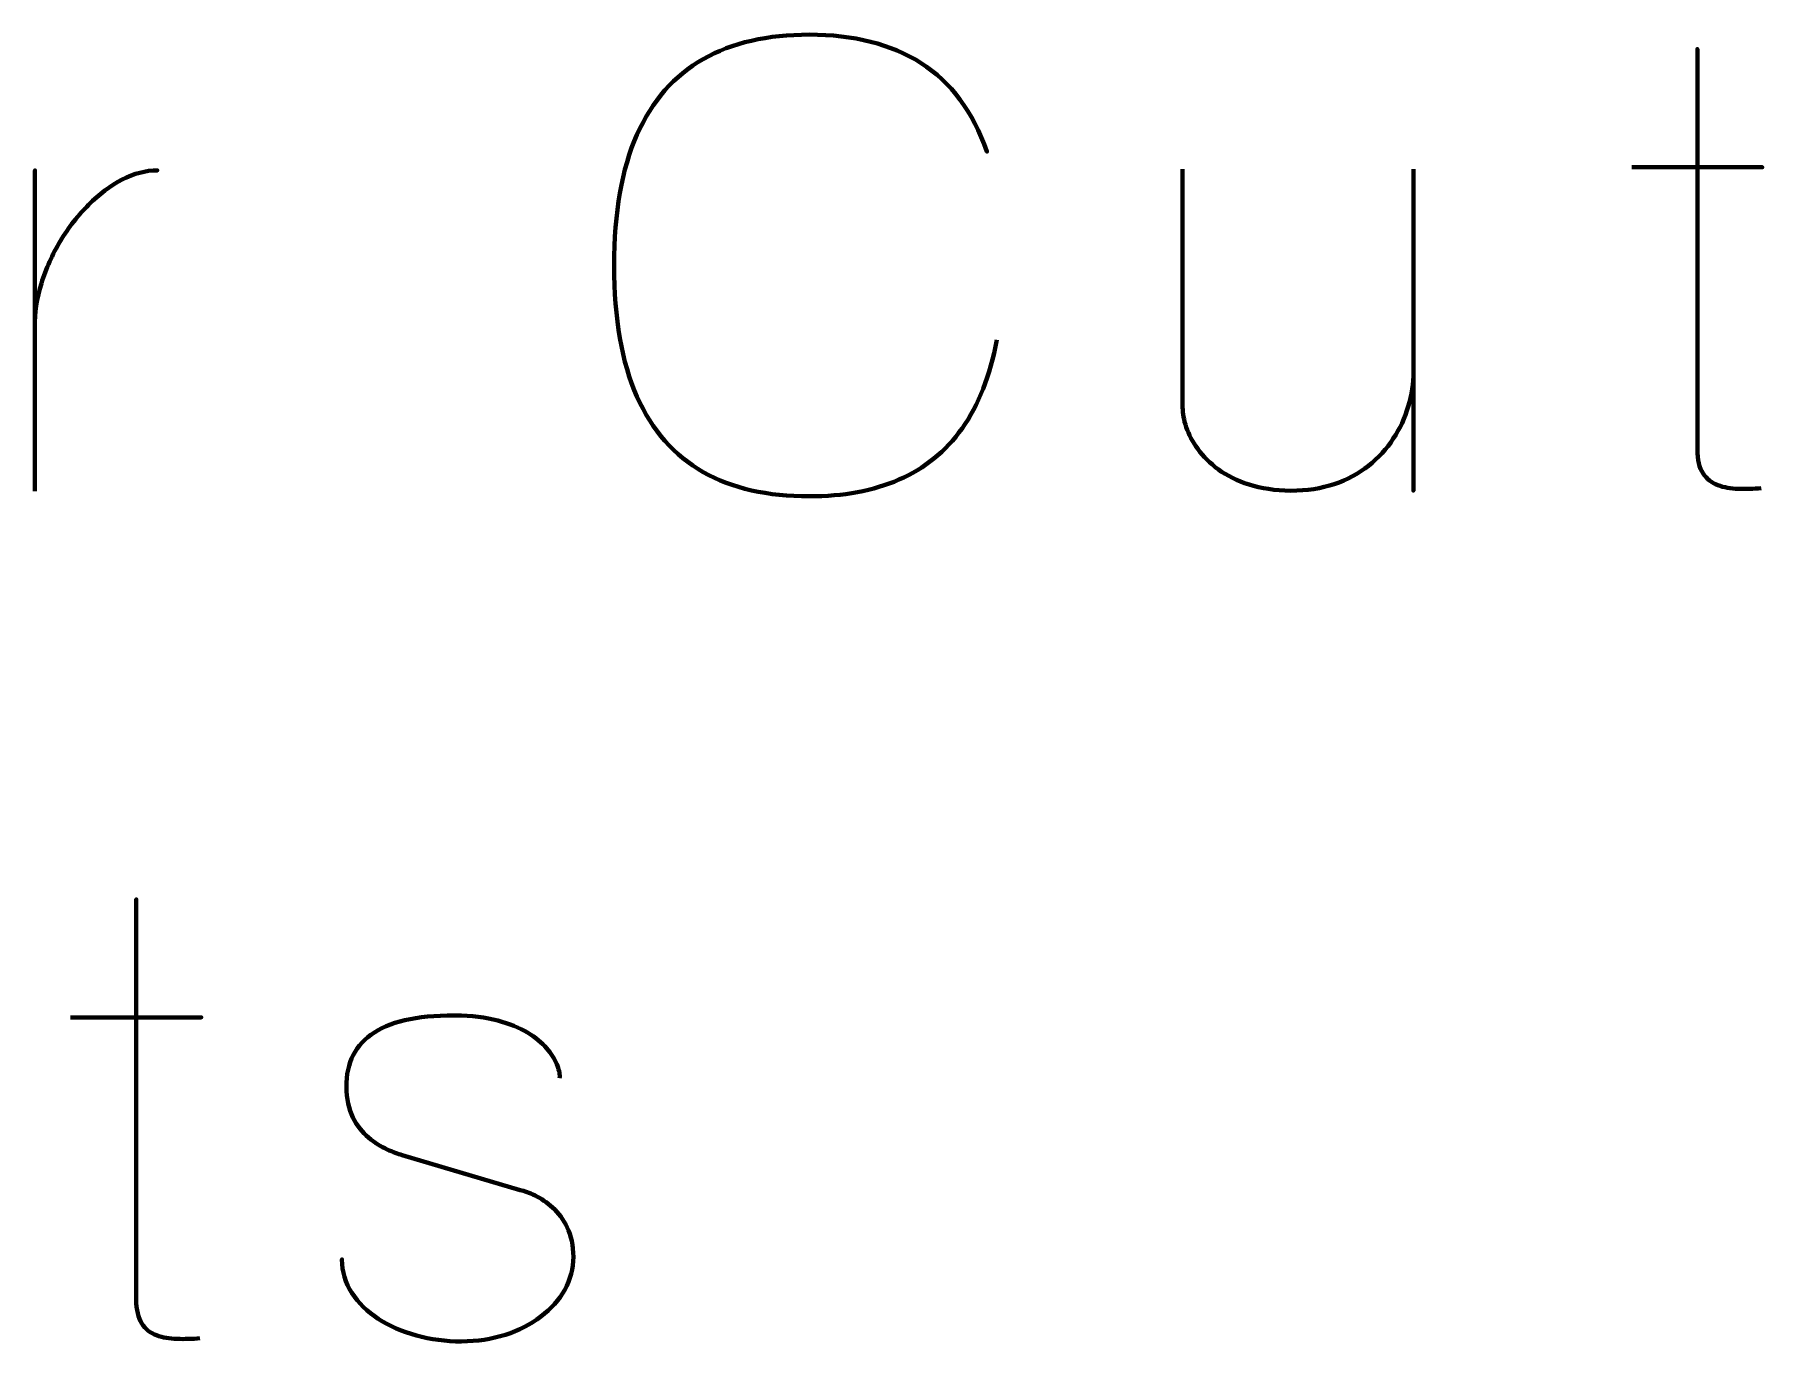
# Model space of a CAD drawing. Header units: centimetres. Extents: x -211 to 242, y -245 to 228.
# Drawn here: x 151.71 to 200, y 191.79 to 228.31 of the extents above; entities that cross this region are included whole.
import ezdxf

# ---------------------------------------------------------------- set-up
doc = ezdxf.new("R2010")
doc.units = ezdxf.units.CM
doc.header["$MEASUREMENT"] = 0
doc.layers.add('Layer 1', color=7, linetype='Continuous')

msp = doc.modelspace()

# ---------------------------------------------------------------- linework, layer by layer
at = {"layer": 'Layer 1', "color": 30, "lineweight": 211}
for points, knots in [([(178.60508, 219.77816), (178.41864, 218.77891), (178.09235, 217.95447), (177.63497, 217.30773), (177.63497, 217.30773), (177.17468, 216.6639), (176.58621, 216.18613), (175.86955, 215.87441), (175.86955, 215.87441), (175.15581, 215.5627), (174.31679, 215.40538), (173.36125, 215.40829), (173.36125, 215.40829), (172.19887, 215.40538), (171.21128, 215.6297), (170.4014, 216.08708), (170.4014, 216.08708), (169.59151, 216.54155), (168.97391, 217.24364), (168.54857, 218.19627), (168.54857, 218.19627), (168.12324, 219.1489), (167.91057, 220.36954), (167.90766, 221.85821), (167.90766, 221.85821), (167.91057, 223.34105), (168.12324, 224.55879), (168.54857, 225.51142), (168.54857, 225.51142), (168.97391, 226.46405), (169.59151, 227.16905), (170.4014, 227.62643), (170.4014, 227.62643), (171.21128, 228.08381), (172.19887, 228.31104), (173.36125, 228.30813), (173.36125, 228.30813), (174.6052, 228.31104), (175.64814, 228.04594), (176.48716, 227.51281), (176.48716, 227.51281), (177.32326, 226.97969), (177.93795, 226.15524), (178.32541, 225.03947), (178.32541, 225.03947), (177.93795, 226.15524), (177.32326, 226.97969), (176.48716, 227.51281), (176.48716, 227.51281), (175.64814, 228.04594), (174.6052, 228.31104), (173.36125, 228.30813), (173.36125, 228.30813), (172.19887, 228.31104), (171.21128, 228.08381), (170.4014, 227.62643), (170.4014, 227.62643), (169.59151, 227.16905), (168.97391, 226.46405), (168.54857, 225.51142), (168.54857, 225.51142), (168.12324, 224.55879), (167.91057, 223.34105), (167.90766, 221.85821), (167.90766, 221.85821), (167.91057, 220.36954), (168.12324, 219.1489), (168.54857, 218.19627), (168.54857, 218.19627), (168.97391, 217.24364), (169.59151, 216.54155), (170.4014, 216.08708), (170.4014, 216.08708), (171.21128, 215.6297), (172.19887, 215.40538), (173.36125, 215.40829), (173.36125, 215.40829), (174.31679, 215.40538), (175.15581, 215.5627), (175.86955, 215.87441), (175.86955, 215.87441), (176.58621, 216.18613), (177.17468, 216.6639), (177.63497, 217.30773), (177.63497, 217.30773), (178.09235, 217.95447), (178.41864, 218.77891), (178.60508, 219.77816)], [0, 0, 0, 0, 0.04545455, 0.04545455, 0.04545455, 0.04545455, 0.09090909, 0.09090909, 0.09090909, 0.09090909, 0.13636364, 0.13636364, 0.13636364, 0.13636364, 0.18181818, 0.18181818, 0.18181818, 0.18181818, 0.22727273, 0.22727273, 0.22727273, 0.22727273, 0.27272727, 0.27272727, 0.27272727, 0.27272727, 0.31818182, 0.31818182, 0.31818182, 0.31818182, 0.36363636, 0.36363636, 0.36363636, 0.36363636, 0.40909091, 0.40909091, 0.40909091, 0.40909091, 0.45454545, 0.45454545, 0.45454545, 0.45454545, 0.5, 0.5, 0.5, 0.5, 0.54545455, 0.54545455, 0.54545455, 0.54545455, 0.59090909, 0.59090909, 0.59090909, 0.59090909, 0.63636364, 0.63636364, 0.63636364, 0.63636364, 0.68181818, 0.68181818, 0.68181818, 0.68181818, 0.72727273, 0.72727273, 0.72727273, 0.72727273, 0.77272727, 0.77272727, 0.77272727, 0.77272727, 0.81818182, 0.81818182, 0.81818182, 0.81818182, 0.86363636, 0.86363636, 0.86363636, 0.86363636, 0.90909091, 0.90909091, 0.90909091, 0.90909091, 0.95454545, 0.95454545, 0.95454545, 0.95454545, 1, 1, 1, 1]), ([(199.96498, 215.63553), (199.7494, 215.61805), (199.53382, 215.61222), (199.32406, 215.61805), (199.32406, 215.61805), (199.11431, 215.62387), (198.92495, 215.65592), (198.75307, 215.72001), (198.75307, 215.72001), (198.58119, 215.78119), (198.44426, 215.89189), (198.33939, 216.04921), (198.33939, 216.04921), (198.23742, 216.20652), (198.18499, 216.43084), (198.18207, 216.71925), (198.18207, 216.71925), (198.18207, 216.85618), (198.18207, 217.08923), (198.18207, 217.41552), (198.18207, 217.41552), (198.18207, 217.74471), (198.18207, 218.14092), (198.18207, 218.60995), (198.18207, 218.60995), (198.18207, 219.07898), (198.18207, 219.59171), (198.18207, 220.14814), (198.18207, 220.14814), (198.18207, 220.70457), (198.18207, 221.27848), (198.18207, 221.87278), (198.18207, 221.87278), (198.18207, 222.46708), (198.18207, 223.05264), (198.18207, 223.63238), (198.18207, 223.63238), (198.18207, 224.21211), (198.18207, 224.75689), (198.18207, 225.26962), (198.18207, 225.26962), (198.18207, 225.78235), (198.18207, 226.23681), (198.18207, 226.6301), (198.18207, 226.6301), (198.18207, 227.0263), (198.18207, 227.33511), (198.18207, 227.56234), (198.18207, 227.56234), (198.18207, 227.78666), (198.18207, 227.90319), (198.18207, 227.9061), (198.18207, 227.9061), (198.18207, 227.90319), (198.18207, 227.78666), (198.18207, 227.56234), (198.18207, 227.56234), (198.18207, 227.33511), (198.18207, 227.0263), (198.18207, 226.6301), (198.18207, 226.6301), (198.18207, 226.23681), (198.18207, 225.78235), (198.18207, 225.26962), (198.18207, 225.26962), (198.18207, 224.75689), (198.18207, 224.21211), (198.18207, 223.63238), (198.18207, 223.63238), (198.18207, 223.05264), (198.18207, 222.46708), (198.18207, 221.87278), (198.18207, 221.87278), (198.18207, 221.27848), (198.18207, 220.70457), (198.18207, 220.14814), (198.18207, 220.14814), (198.18207, 219.59171), (198.18207, 219.07898), (198.18207, 218.60995), (198.18207, 218.60995), (198.18207, 218.14092), (198.18207, 217.74471), (198.18207, 217.41552), (198.18207, 217.41552), (198.18207, 217.08923), (198.18207, 216.85618), (198.18207, 216.71925), (198.18207, 216.71925), (198.18499, 216.43084), (198.23742, 216.20652), (198.33939, 216.04921), (198.33939, 216.04921), (198.44426, 215.89189), (198.58119, 215.78119), (198.75307, 215.72001), (198.75307, 215.72001), (198.92495, 215.65592), (199.11431, 215.62387), (199.32406, 215.61805), (199.32406, 215.61805), (199.53382, 215.61222), (199.7494, 215.61805), (199.96498, 215.63553)], [0, 0, 0, 0, 0.03846154, 0.03846154, 0.03846154, 0.03846154, 0.07692308, 0.07692308, 0.07692308, 0.07692308, 0.11538462, 0.11538462, 0.11538462, 0.11538462, 0.15384615, 0.15384615, 0.15384615, 0.15384615, 0.19230769, 0.19230769, 0.19230769, 0.19230769, 0.23076923, 0.23076923, 0.23076923, 0.23076923, 0.26923077, 0.26923077, 0.26923077, 0.26923077, 0.30769231, 0.30769231, 0.30769231, 0.30769231, 0.34615385, 0.34615385, 0.34615385, 0.34615385, 0.38461538, 0.38461538, 0.38461538, 0.38461538, 0.42307692, 0.42307692, 0.42307692, 0.42307692, 0.46153846, 0.46153846, 0.46153846, 0.46153846, 0.5, 0.5, 0.5, 0.5, 0.53846154, 0.53846154, 0.53846154, 0.53846154, 0.57692308, 0.57692308, 0.57692308, 0.57692308, 0.61538462, 0.61538462, 0.61538462, 0.61538462, 0.65384615, 0.65384615, 0.65384615, 0.65384615, 0.69230769, 0.69230769, 0.69230769, 0.69230769, 0.73076923, 0.73076923, 0.73076923, 0.73076923, 0.76923077, 0.76923077, 0.76923077, 0.76923077, 0.80769231, 0.80769231, 0.80769231, 0.80769231, 0.84615385, 0.84615385, 0.84615385, 0.84615385, 0.88461538, 0.88461538, 0.88461538, 0.88461538, 0.92307692, 0.92307692, 0.92307692, 0.92307692, 0.96153846, 0.96153846, 0.96153846, 0.96153846, 1, 1, 1, 1]), ([(183.79648, 224.55005), (183.79648, 224.54713), (183.79648, 224.46265), (183.79648, 224.29659), (183.79648, 224.29659), (183.79648, 224.13054), (183.79648, 223.90622), (183.79648, 223.62364), (183.79648, 223.62364), (183.79648, 223.33814), (183.79648, 223.01477), (183.79648, 222.65353), (183.79648, 222.65353), (183.79648, 222.2952), (183.79648, 221.91648), (183.79648, 221.52319), (183.79648, 221.52319), (183.79648, 221.12699), (183.79648, 220.73661), (183.79648, 220.35207), (183.79648, 220.35207), (183.79648, 219.9646), (183.79648, 219.60336), (183.79648, 219.27125), (183.79648, 219.27125), (183.79648, 218.93623), (183.79648, 218.64782), (183.79648, 218.40602), (183.79648, 218.40602), (183.79648, 218.16713), (183.79648, 217.99525), (183.79648, 217.89038), (183.79648, 217.89038), (183.79648, 217.72723), (183.82853, 217.5437), (183.89845, 217.34269), (183.89845, 217.34269), (183.96545, 217.13876), (184.07324, 216.93483), (184.22182, 216.73091), (184.22182, 216.73091), (184.37039, 216.52407), (184.55975, 216.33471), (184.79572, 216.15991), (184.79572, 216.15991), (185.03461, 215.98512), (185.32011, 215.84528), (185.65222, 215.73749), (185.65222, 215.73749), (185.98724, 215.6297), (186.37761, 215.57144), (186.82043, 215.56561), (186.82043, 215.56561), (187.26907, 215.56561), (187.67401, 215.62679), (188.03525, 215.74914), (188.03525, 215.74914), (188.3994, 215.87441), (188.71695, 216.04629), (188.99371, 216.26479), (188.99371, 216.26479), (189.26755, 216.48328), (189.4977, 216.73382), (189.68414, 217.01932), (189.68414, 217.01932), (189.87059, 217.3019), (190.01043, 217.60197), (190.10365, 217.92242), (190.10365, 217.92242), (190.19979, 218.23997), (190.2464, 218.56334), (190.2464, 218.8867), (190.2464, 218.8867), (190.2464, 218.56334), (190.19979, 218.23997), (190.10365, 217.92242), (190.10365, 217.92242), (190.01043, 217.60197), (189.87059, 217.3019), (189.68414, 217.01932), (189.68414, 217.01932), (189.4977, 216.73382), (189.26755, 216.48328), (188.99371, 216.26479), (188.99371, 216.26479), (188.71695, 216.04629), (188.3994, 215.87441), (188.03525, 215.74914), (188.03525, 215.74914), (187.67401, 215.62679), (187.26907, 215.56561), (186.82043, 215.56561), (186.82043, 215.56561), (186.37761, 215.57144), (185.98724, 215.6297), (185.65222, 215.73749), (185.65222, 215.73749), (185.32011, 215.84528), (185.03461, 215.98512), (184.79572, 216.15991), (184.79572, 216.15991), (184.55975, 216.33471), (184.37039, 216.52407), (184.22182, 216.73091), (184.22182, 216.73091), (184.07324, 216.93483), (183.96545, 217.13876), (183.89845, 217.34269), (183.89845, 217.34269), (183.82853, 217.5437), (183.79648, 217.72723), (183.79648, 217.89038), (183.79648, 217.89038), (183.79648, 217.99525), (183.79648, 218.16713), (183.79648, 218.40602), (183.79648, 218.40602), (183.79648, 218.64782), (183.79648, 218.93623), (183.79648, 219.27125), (183.79648, 219.27125), (183.79648, 219.60336), (183.79648, 219.9646), (183.79648, 220.35207), (183.79648, 220.35207), (183.79648, 220.73661), (183.79648, 221.12699), (183.79648, 221.52319), (183.79648, 221.52319), (183.79648, 221.91648), (183.79648, 222.2952), (183.79648, 222.65353), (183.79648, 222.65353), (183.79648, 223.01477), (183.79648, 223.33814), (183.79648, 223.62364), (183.79648, 223.62364), (183.79648, 223.90622), (183.79648, 224.13054), (183.79648, 224.29659), (183.79648, 224.29659), (183.79648, 224.46265), (183.79648, 224.54713), (183.79648, 224.55005)], [0, 0, 0, 0, 0.02777778, 0.02777778, 0.02777778, 0.02777778, 0.05555556, 0.05555556, 0.05555556, 0.05555556, 0.08333333, 0.08333333, 0.08333333, 0.08333333, 0.11111111, 0.11111111, 0.11111111, 0.11111111, 0.13888889, 0.13888889, 0.13888889, 0.13888889, 0.16666667, 0.16666667, 0.16666667, 0.16666667, 0.19444444, 0.19444444, 0.19444444, 0.19444444, 0.22222222, 0.22222222, 0.22222222, 0.22222222, 0.25, 0.25, 0.25, 0.25, 0.27777778, 0.27777778, 0.27777778, 0.27777778, 0.30555556, 0.30555556, 0.30555556, 0.30555556, 0.33333333, 0.33333333, 0.33333333, 0.33333333, 0.36111111, 0.36111111, 0.36111111, 0.36111111, 0.38888889, 0.38888889, 0.38888889, 0.38888889, 0.41666667, 0.41666667, 0.41666667, 0.41666667, 0.44444444, 0.44444444, 0.44444444, 0.44444444, 0.47222222, 0.47222222, 0.47222222, 0.47222222, 0.5, 0.5, 0.5, 0.5, 0.52777778, 0.52777778, 0.52777778, 0.52777778, 0.55555556, 0.55555556, 0.55555556, 0.55555556, 0.58333333, 0.58333333, 0.58333333, 0.58333333, 0.61111111, 0.61111111, 0.61111111, 0.61111111, 0.63888889, 0.63888889, 0.63888889, 0.63888889, 0.66666667, 0.66666667, 0.66666667, 0.66666667, 0.69444444, 0.69444444, 0.69444444, 0.69444444, 0.72222222, 0.72222222, 0.72222222, 0.72222222, 0.75, 0.75, 0.75, 0.75, 0.77777778, 0.77777778, 0.77777778, 0.77777778, 0.80555556, 0.80555556, 0.80555556, 0.80555556, 0.83333333, 0.83333333, 0.83333333, 0.83333333, 0.86111111, 0.86111111, 0.86111111, 0.86111111, 0.88888889, 0.88888889, 0.88888889, 0.88888889, 0.91666667, 0.91666667, 0.91666667, 0.91666667, 0.94444444, 0.94444444, 0.94444444, 0.94444444, 0.97222222, 0.97222222, 0.97222222, 0.97222222, 1, 1, 1, 1]), ([(190.2464, 224.55005), (190.2464, 224.55005), (190.2464, 215.56561), (190.2464, 215.56561), (190.2464, 215.56561), (190.2464, 215.56561), (190.2464, 224.55005), (190.2464, 224.55005)], [0, 0, 0, 0, 0.5, 0.5, 0.5, 0.5, 1, 1, 1, 1]), ([(196.34673, 224.60248), (196.34673, 224.60248), (199.99994, 224.60248), (199.99994, 224.60248), (199.99994, 224.60248), (199.99994, 224.60248), (196.34673, 224.60248), (196.34673, 224.60248)], [0, 0, 0, 0, 0.5, 0.5, 0.5, 0.5, 1, 1, 1, 1]), ([(151.7217, 220.12775), (151.71296, 220.53269), (151.77414, 220.94345), (151.90232, 221.35713), (151.90232, 221.35713), (152.0305, 221.77081), (152.20821, 222.16701), (152.43544, 222.54574), (152.43544, 222.54574), (152.66559, 222.92446), (152.92778, 223.25948), (153.22493, 223.55663), (153.22493, 223.55663), (153.51917, 223.85378), (153.8338, 224.08684), (154.163, 224.25872), (154.163, 224.25872), (154.49219, 224.4306), (154.81848, 224.51509), (155.14767, 224.51509), (155.14767, 224.51509), (154.81848, 224.51509), (154.49219, 224.4306), (154.163, 224.25872), (154.163, 224.25872), (153.8338, 224.08684), (153.51917, 223.85378), (153.22493, 223.55663), (153.22493, 223.55663), (152.92778, 223.25948), (152.66559, 222.92446), (152.43544, 222.54574), (152.43544, 222.54574), (152.20821, 222.16701), (152.0305, 221.77081), (151.90232, 221.35713), (151.90232, 221.35713), (151.77414, 220.94345), (151.71296, 220.53269), (151.7217, 220.12775)], [0, 0, 0, 0, 0.1, 0.1, 0.1, 0.1, 0.2, 0.2, 0.2, 0.2, 0.3, 0.3, 0.3, 0.3, 0.4, 0.4, 0.4, 0.4, 0.5, 0.5, 0.5, 0.5, 0.6, 0.6, 0.6, 0.6, 0.7, 0.7, 0.7, 0.7, 0.8, 0.8, 0.8, 0.8, 0.9, 0.9, 0.9, 0.9, 1, 1, 1, 1]), ([(151.7217, 215.54813), (151.7217, 215.54813), (151.7217, 224.51509), (151.7217, 224.51509), (151.7217, 224.51509), (151.7217, 224.51509), (151.7217, 215.54813), (151.7217, 215.54813)], [0, 0, 0, 0, 0.5, 0.5, 0.5, 0.5, 1, 1, 1, 1]), ([(156.33628, 191.88096), (156.1207, 191.86348), (155.90512, 191.85765), (155.69536, 191.86348), (155.69536, 191.86348), (155.48561, 191.8693), (155.29625, 191.90135), (155.12437, 191.96544), (155.12437, 191.96544), (154.95249, 192.02662), (154.81556, 192.13732), (154.71069, 192.29464), (154.71069, 192.29464), (154.60872, 192.45195), (154.55629, 192.67627), (154.55337, 192.96468), (154.55337, 192.96468), (154.55337, 193.10161), (154.55337, 193.33466), (154.55337, 193.66095), (154.55337, 193.66095), (154.55337, 193.99014), (154.55337, 194.38635), (154.55337, 194.85538), (154.55337, 194.85538), (154.55337, 195.32441), (154.55337, 195.83714), (154.55337, 196.39357), (154.55337, 196.39357), (154.55337, 196.95), (154.55337, 197.52391), (154.55337, 198.11821), (154.55337, 198.11821), (154.55337, 198.71251), (154.55337, 199.29807), (154.55337, 199.87781), (154.55337, 199.87781), (154.55337, 200.45754), (154.55337, 201.00232), (154.55337, 201.51505), (154.55337, 201.51505), (154.55337, 202.02778), (154.55337, 202.48224), (154.55337, 202.87553), (154.55337, 202.87553), (154.55337, 203.27173), (154.55337, 203.58054), (154.55337, 203.80777), (154.55337, 203.80777), (154.55337, 204.03209), (154.55337, 204.14862), (154.55337, 204.15153), (154.55337, 204.15153), (154.55337, 204.14862), (154.55337, 204.03209), (154.55337, 203.80777), (154.55337, 203.80777), (154.55337, 203.58054), (154.55337, 203.27173), (154.55337, 202.87553), (154.55337, 202.87553), (154.55337, 202.48224), (154.55337, 202.02778), (154.55337, 201.51505), (154.55337, 201.51505), (154.55337, 201.00232), (154.55337, 200.45754), (154.55337, 199.87781), (154.55337, 199.87781), (154.55337, 199.29807), (154.55337, 198.71251), (154.55337, 198.11821), (154.55337, 198.11821), (154.55337, 197.52391), (154.55337, 196.95), (154.55337, 196.39357), (154.55337, 196.39357), (154.55337, 195.83714), (154.55337, 195.32441), (154.55337, 194.85538), (154.55337, 194.85538), (154.55337, 194.38635), (154.55337, 193.99014), (154.55337, 193.66095), (154.55337, 193.66095), (154.55337, 193.33466), (154.55337, 193.10161), (154.55337, 192.96468), (154.55337, 192.96468), (154.55629, 192.67627), (154.60872, 192.45195), (154.71069, 192.29464), (154.71069, 192.29464), (154.81556, 192.13732), (154.95249, 192.02662), (155.12437, 191.96544), (155.12437, 191.96544), (155.29625, 191.90135), (155.48561, 191.8693), (155.69536, 191.86348), (155.69536, 191.86348), (155.90512, 191.85765), (156.1207, 191.86348), (156.33628, 191.88096)], [0, 0, 0, 0, 0.03846154, 0.03846154, 0.03846154, 0.03846154, 0.07692308, 0.07692308, 0.07692308, 0.07692308, 0.11538462, 0.11538462, 0.11538462, 0.11538462, 0.15384615, 0.15384615, 0.15384615, 0.15384615, 0.19230769, 0.19230769, 0.19230769, 0.19230769, 0.23076923, 0.23076923, 0.23076923, 0.23076923, 0.26923077, 0.26923077, 0.26923077, 0.26923077, 0.30769231, 0.30769231, 0.30769231, 0.30769231, 0.34615385, 0.34615385, 0.34615385, 0.34615385, 0.38461538, 0.38461538, 0.38461538, 0.38461538, 0.42307692, 0.42307692, 0.42307692, 0.42307692, 0.46153846, 0.46153846, 0.46153846, 0.46153846, 0.5, 0.5, 0.5, 0.5, 0.53846154, 0.53846154, 0.53846154, 0.53846154, 0.57692308, 0.57692308, 0.57692308, 0.57692308, 0.61538462, 0.61538462, 0.61538462, 0.61538462, 0.65384615, 0.65384615, 0.65384615, 0.65384615, 0.69230769, 0.69230769, 0.69230769, 0.69230769, 0.73076923, 0.73076923, 0.73076923, 0.73076923, 0.76923077, 0.76923077, 0.76923077, 0.76923077, 0.80769231, 0.80769231, 0.80769231, 0.80769231, 0.84615385, 0.84615385, 0.84615385, 0.84615385, 0.88461538, 0.88461538, 0.88461538, 0.88461538, 0.92307692, 0.92307692, 0.92307692, 0.92307692, 0.96153846, 0.96153846, 0.96153846, 0.96153846, 1, 1, 1, 1]), ([(166.38696, 199.15241), (166.3957, 199.24272), (166.37531, 199.35634), (166.32578, 199.49326), (166.32578, 199.49326), (166.27626, 199.63018), (166.19177, 199.77584), (166.06942, 199.93024), (166.06942, 199.93024), (165.94706, 200.08465), (165.781, 200.23322), (165.57125, 200.37306), (165.57125, 200.37306), (165.35858, 200.51289), (165.09348, 200.63233), (164.77594, 200.72556), (164.77594, 200.72556), (164.46131, 200.8217), (164.08258, 200.87996), (163.64269, 200.90035), (163.64269, 200.90035), (162.54439, 200.92366), (161.73451, 200.76634), (161.21013, 200.42841), (161.21013, 200.42841), (160.68283, 200.09047), (160.42355, 199.58357), (160.42647, 198.9077), (160.42647, 198.9077), (160.43229, 198.56976), (160.49347, 198.28426), (160.61, 198.0512), (160.61, 198.0512), (160.72944, 197.82106), (160.87511, 197.63461), (161.04699, 197.48895), (161.04699, 197.48895), (161.21887, 197.3462), (161.39075, 197.2355), (161.56263, 197.15975), (161.56263, 197.15975), (161.7316, 197.08401), (161.87143, 197.03157), (161.98214, 197.00244), (161.98214, 197.00244), (161.98214, 197.00244), (165.28575, 196.02359), (165.28575, 196.02359), (165.28575, 196.02359), (165.39937, 195.99737), (165.53921, 195.94784), (165.70235, 195.86918), (165.70235, 195.86918), (165.86549, 195.79053), (166.02863, 195.67982), (166.19177, 195.53416), (166.19177, 195.53416), (166.35491, 195.3885), (166.49184, 195.20205), (166.59963, 194.97773), (166.59963, 194.97773), (166.71033, 194.7505), (166.76859, 194.47666), (166.77151, 194.15329), (166.77151, 194.15329), (166.76859, 193.827), (166.68702, 193.52403), (166.52971, 193.23853), (166.52971, 193.23853), (166.36948, 192.95594), (166.14807, 192.7054), (165.86258, 192.48982), (165.86258, 192.48982), (165.57708, 192.27133), (165.24788, 192.10236), (164.86916, 191.98001), (164.86916, 191.98001), (164.49044, 191.85765), (164.08258, 191.79647), (163.64269, 191.79356), (163.64269, 191.79356), (163.20279, 191.79356), (162.78328, 191.84891), (162.38417, 191.95961), (162.38417, 191.95961), (161.98505, 192.07032), (161.62964, 192.22472), (161.31792, 192.42865), (161.31792, 192.42865), (161.0062, 192.62966), (160.76149, 192.87146), (160.58087, 193.15113), (160.58087, 193.15113), (160.40025, 193.4308), (160.30702, 193.74252), (160.30411, 194.08337), (160.30411, 194.08337), (160.30702, 193.74252), (160.40025, 193.4308), (160.58087, 193.15113), (160.58087, 193.15113), (160.76149, 192.87146), (161.0062, 192.62966), (161.31792, 192.42865), (161.31792, 192.42865), (161.62964, 192.22472), (161.98505, 192.07032), (162.38417, 191.95961), (162.38417, 191.95961), (162.78328, 191.84891), (163.20279, 191.79356), (163.64269, 191.79356), (163.64269, 191.79356), (164.08258, 191.79647), (164.49044, 191.85765), (164.86916, 191.98001), (164.86916, 191.98001), (165.24788, 192.10236), (165.57708, 192.27133), (165.86258, 192.48982), (165.86258, 192.48982), (166.14807, 192.7054), (166.36948, 192.95594), (166.52971, 193.23853), (166.52971, 193.23853), (166.68702, 193.52403), (166.76859, 193.827), (166.77151, 194.15329), (166.77151, 194.15329), (166.76859, 194.47666), (166.71033, 194.7505), (166.59963, 194.97773), (166.59963, 194.97773), (166.49184, 195.20205), (166.35491, 195.3885), (166.19177, 195.53416), (166.19177, 195.53416), (166.02863, 195.67982), (165.86549, 195.79053), (165.70235, 195.86918), (165.70235, 195.86918), (165.53921, 195.94784), (165.39937, 195.99737), (165.28575, 196.02359), (165.28575, 196.02359), (165.28575, 196.02359), (161.98214, 197.00244), (161.98214, 197.00244), (161.98214, 197.00244), (161.87143, 197.03157), (161.7316, 197.08401), (161.56263, 197.15975), (161.56263, 197.15975), (161.39075, 197.2355), (161.21887, 197.3462), (161.04699, 197.48895), (161.04699, 197.48895), (160.87511, 197.63461), (160.72944, 197.82106), (160.61, 198.0512), (160.61, 198.0512), (160.49347, 198.28426), (160.43229, 198.56976), (160.42647, 198.9077), (160.42647, 198.9077), (160.42355, 199.58357), (160.68283, 200.09047), (161.21013, 200.42841), (161.21013, 200.42841), (161.73451, 200.76634), (162.54439, 200.92366), (163.64269, 200.90035), (163.64269, 200.90035), (164.08258, 200.87996), (164.46131, 200.8217), (164.77594, 200.72556), (164.77594, 200.72556), (165.09348, 200.63233), (165.35858, 200.51289), (165.57125, 200.37306), (165.57125, 200.37306), (165.781, 200.23322), (165.94706, 200.08465), (166.06942, 199.93024), (166.06942, 199.93024), (166.19177, 199.77584), (166.27626, 199.63018), (166.32578, 199.49326), (166.32578, 199.49326), (166.37531, 199.35634), (166.3957, 199.24272), (166.38696, 199.15241)], [0, 0, 0, 0, 0.02083333, 0.02083333, 0.02083333, 0.02083333, 0.04166667, 0.04166667, 0.04166667, 0.04166667, 0.0625, 0.0625, 0.0625, 0.0625, 0.08333333, 0.08333333, 0.08333333, 0.08333333, 0.10416667, 0.10416667, 0.10416667, 0.10416667, 0.125, 0.125, 0.125, 0.125, 0.14583333, 0.14583333, 0.14583333, 0.14583333, 0.16666667, 0.16666667, 0.16666667, 0.16666667, 0.1875, 0.1875, 0.1875, 0.1875, 0.20833333, 0.20833333, 0.20833333, 0.20833333, 0.22916667, 0.22916667, 0.22916667, 0.22916667, 0.25, 0.25, 0.25, 0.25, 0.27083333, 0.27083333, 0.27083333, 0.27083333, 0.29166667, 0.29166667, 0.29166667, 0.29166667, 0.3125, 0.3125, 0.3125, 0.3125, 0.33333333, 0.33333333, 0.33333333, 0.33333333, 0.35416667, 0.35416667, 0.35416667, 0.35416667, 0.375, 0.375, 0.375, 0.375, 0.39583333, 0.39583333, 0.39583333, 0.39583333, 0.41666667, 0.41666667, 0.41666667, 0.41666667, 0.4375, 0.4375, 0.4375, 0.4375, 0.45833333, 0.45833333, 0.45833333, 0.45833333, 0.47916667, 0.47916667, 0.47916667, 0.47916667, 0.5, 0.5, 0.5, 0.5, 0.52083333, 0.52083333, 0.52083333, 0.52083333, 0.54166667, 0.54166667, 0.54166667, 0.54166667, 0.5625, 0.5625, 0.5625, 0.5625, 0.58333333, 0.58333333, 0.58333333, 0.58333333, 0.60416667, 0.60416667, 0.60416667, 0.60416667, 0.625, 0.625, 0.625, 0.625, 0.64583333, 0.64583333, 0.64583333, 0.64583333, 0.66666667, 0.66666667, 0.66666667, 0.66666667, 0.6875, 0.6875, 0.6875, 0.6875, 0.70833333, 0.70833333, 0.70833333, 0.70833333, 0.72916667, 0.72916667, 0.72916667, 0.72916667, 0.75, 0.75, 0.75, 0.75, 0.77083333, 0.77083333, 0.77083333, 0.77083333, 0.79166667, 0.79166667, 0.79166667, 0.79166667, 0.8125, 0.8125, 0.8125, 0.8125, 0.83333333, 0.83333333, 0.83333333, 0.83333333, 0.85416667, 0.85416667, 0.85416667, 0.85416667, 0.875, 0.875, 0.875, 0.875, 0.89583333, 0.89583333, 0.89583333, 0.89583333, 0.91666667, 0.91666667, 0.91666667, 0.91666667, 0.9375, 0.9375, 0.9375, 0.9375, 0.95833333, 0.95833333, 0.95833333, 0.95833333, 0.97916667, 0.97916667, 0.97916667, 0.97916667, 1, 1, 1, 1]), ([(152.71803, 200.84791), (152.71803, 200.84791), (156.37124, 200.84791), (156.37124, 200.84791), (156.37124, 200.84791), (156.37124, 200.84791), (152.71803, 200.84791), (152.71803, 200.84791)], [0, 0, 0, 0, 0.5, 0.5, 0.5, 0.5, 1, 1, 1, 1])]:
    msp.add_open_spline(points, degree=3, knots=knots, dxfattribs=at)

doc.saveas('drawing.dxf')
